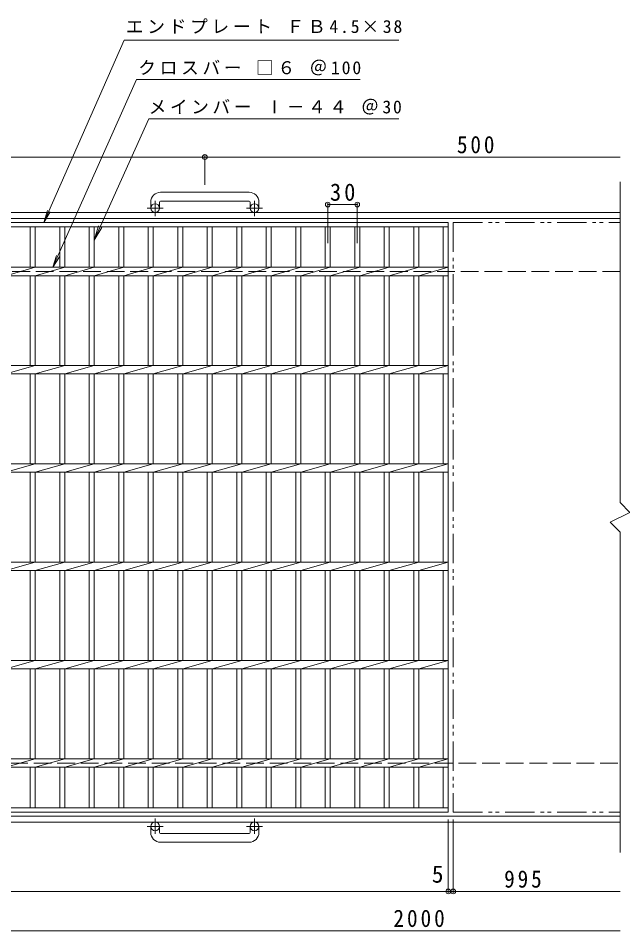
# Model space of a CAD drawing. Units: millimetres, scale not verified. Extents: x -918 to 979, y -824 to 733.
# Drawn here: x -312 to 302, y -195 to 733 of the extents above; entities that cross this region are included whole.
import ezdxf
from ezdxf.enums import TextEntityAlignment as Align

# ---------------------------------------------------------------- set-up
doc = ezdxf.new("R2010")
doc.units = ezdxf.units.MM
doc.header["$LTSCALE"] = 6
doc.header["$PDMODE"] = 32
doc.header["$PDSIZE"] = 4.8
for name, pattern in [('CHAIN1', [8, 5, -1, 1, -1]), ('DASHED3', [4, 3, -1]), ('DOUBLE_CHAIN1', [8.8, 5, -1, 0.6, -0.6, 0.6, -1])]:
    doc.linetypes.add(name, pattern=pattern)
for name, color, linetype, lineweight in [('B-1_ピット', 2, 'Continuous', 9), ('B-2_蓋', 3, 'Continuous', 9), ('B-4_寸法', 7, 'Continuous', 9)]:
    doc.layers.add(name, color=color, linetype=linetype, lineweight=lineweight)
doc.styles.add('ＭＳ ゴシック', font='')
doc.styles.get('ＭＳ ゴシック').set_extended_font_data('MS Gothic')

msp = doc.modelspace()

# ---------------------------------------------------------------- linework, layer by layer
at = {"layer": 'B-1_ピット', "linetype": 'CHAIN1'}
for p, q in [((-172.988, 532.187), (-172.988, 547.786)), ((-71.988, 532.187), (-71.988, 547.786)), ((-164.826, 540.295), (-181.232, 540.295)), ((-63.825, 540.295), (-80.232, 540.295)), ((-172.988, -80.598), (-172.988, -96.195)), ((-71.988, -80.598), (-71.988, -96.195)), ((-164.826, -88.705), (-181.232, -88.705)), ((-63.825, -88.705), (-80.232, -88.705))]:
    msp.add_line(p, q, dxfattribs=at)
at = {"layer": 'B-1_ピット'}
for p, q in [((-77.488, 556.395), (-167.488, 556.395)), ((-177.488, 546.395), (-177.488, 540.295)), ((-168.488, 546.395), (-168.488, 540.295)), ((-167.488, 547.395), (-77.488, 547.395)), ((-76.488, 546.395), (-76.488, 540.295)), ((-67.488, 546.395), (-67.488, 540.295)), ((299.764, 535.795), (-872.488, 535.795)), ((299.764, 529.795), (-872.488, 529.795)), ((-872.488, -78.204), (299.764, -78.204)), ((-872.488, -84.205), (299.764, -84.205)), ((-177.488, -94.805), (-177.488, -88.705)), ((-168.488, -94.805), (-168.488, -88.705)), ((-76.488, -94.805), (-76.488, -88.705)), ((-67.488, -94.805), (-67.488, -88.705)), ((-167.488, -95.805), (-77.488, -95.805)), ((-77.488, -104.805), (-167.488, -104.805))]:
    msp.add_line(p, q, dxfattribs=at)
at = {"layer": 'B-1_ピット', "linetype": 'DASHED3'}
for p, q in [((299.764, 475.795), (-872.488, 475.795)), ((-872.488, -24.205), (299.764, -24.205))]:
    msp.add_line(p, q, dxfattribs=at)
at = {"layer": 'B-1_ピット'}
for centre in [(-172.988, 540.295), (-71.988, 540.295), (-172.988, -88.705), (-71.988, -88.705)]:
    msp.add_circle(centre, 4.5, dxfattribs=at)
for centre, radius, start, end in [((-167.488, 546.395), 10, 90, 180), ((-77.488, 546.395), 10, 0, 90), ((-167.488, 546.395), 1, 90, 180), ((-77.488, 546.395), 1, 0, 90), ((-167.488, -94.805), 10, 180, 270), ((-167.488, -94.805), 1, 180, 270), ((-77.488, -94.805), 10, 270, 0), ((-77.488, -94.805), 1, 270, 0)]:
    msp.add_arc(centre, radius, start, end, dxfattribs=at)
at = {"layer": 'B-2_蓋'}
for p, q in [((299.764, 240.795), (299.764, 566.845)), ((-869.988, 525.795), (125.012, 525.795)), ((-869.988, 521.296), (125.012, 521.296)), ((-299.988, 521.296), (-299.988, 480.035)), ((-294.988, 521.296), (-294.988, 480.035)), ((-269.988, 521.296), (-269.988, 480.035)), ((-264.988, 521.296), (-264.988, 480.035)), ((-239.988, 521.296), (-239.988, 480.035)), ((-234.988, 521.296), (-234.988, 480.035)), ((-209.988, 521.296), (-209.988, 480.035)), ((-204.988, 521.296), (-204.988, 480.035)), ((-179.988, 521.296), (-179.988, 480.035)), ((-174.988, 521.296), (-174.988, 480.035)), ((-149.988, 521.296), (-149.988, 480.035)), ((-144.988, 521.296), (-144.988, 480.035)), ((-119.988, 521.296), (-119.988, 480.035)), ((-114.988, 521.296), (-114.988, 480.035)), ((-89.988, 521.296), (-89.988, 480.035)), ((-84.988, 521.296), (-84.988, 480.035)), ((-59.988, 521.296), (-59.988, 480.035)), ((-54.988, 521.296), (-54.988, 480.035)), ((-29.988, 521.296), (-29.988, 480.035)), ((-24.988, 521.296), (-24.988, 480.035)), ((0.012, 521.296), (0.012, 480.035)), ((5.012, 521.296), (5.012, 480.035)), ((30.013, 521.296), (30.013, 480.035)), ((35.012, 521.296), (35.012, 480.035)), ((60.012, 521.296), (60.012, 480.035)), ((65.012, 521.296), (65.012, 480.035)), ((90.012, 521.296), (90.012, 480.035)), ((95.012, 521.296), (95.012, 480.035)), ((120.012, 521.296), (120.012, 480.035)), ((125.012, 525.795), (125.012, -74.205)), ((-869.988, 480.035), (125.012, 480.035)), ((-294.988, 480.035), (-324.988, 471.555)), ((-264.988, 480.035), (-294.988, 471.555)), ((-234.988, 480.035), (-264.988, 471.555)), ((-204.988, 480.035), (-234.988, 471.555)), ((-174.988, 480.035), (-204.988, 471.555)), ((-144.988, 480.035), (-174.988, 471.555)), ((-114.988, 480.035), (-144.988, 471.555)), ((-84.988, 480.035), (-114.988, 471.555)), ((-54.988, 480.035), (-84.988, 471.555)), ((-24.988, 480.035), (-54.988, 471.555)), ((5.012, 480.035), (-24.988, 471.555)), ((35.012, 480.035), (5.012, 471.555)), ((65.012, 480.035), (35.012, 471.555)), ((95.012, 480.035), (65.012, 471.555)), ((125.012, 480.035), (95.012, 471.555)), ((-869.988, 471.555), (125.012, 471.555)), ((-299.988, 471.555), (-299.988, 380.035)), ((-294.988, 471.555), (-294.988, 380.035)), ((-269.988, 471.555), (-269.988, 380.035)), ((-264.988, 471.555), (-264.988, 380.035)), ((-239.988, 471.555), (-239.988, 380.035)), ((-234.988, 471.555), (-234.988, 380.035)), ((-209.988, 471.555), (-209.988, 380.035)), ((-204.988, 471.555), (-204.988, 380.035)), ((-179.988, 471.555), (-179.988, 380.035)), ((-174.988, 471.555), (-174.988, 380.035)), ((-149.988, 471.555), (-149.988, 380.035)), ((-144.988, 471.555), (-144.988, 380.035)), ((-119.988, 471.555), (-119.988, 380.035)), ((-114.988, 471.555), (-114.988, 380.035)), ((-89.988, 471.555), (-89.988, 380.035)), ((-84.988, 471.555), (-84.988, 380.035)), ((-59.988, 471.555), (-59.988, 380.035)), ((-54.988, 471.555), (-54.988, 380.035)), ((-29.988, 471.555), (-29.988, 380.035)), ((-24.988, 471.555), (-24.988, 380.035)), ((0.012, 471.555), (0.012, 380.035)), ((5.012, 471.555), (5.012, 380.035)), ((30.013, 471.555), (30.013, 380.035)), ((35.012, 471.555), (35.012, 380.035)), ((60.012, 471.555), (60.012, 380.035)), ((65.012, 471.555), (65.012, 380.035)), ((90.012, 471.555), (90.012, 380.035)), ((95.012, 471.555), (95.012, 380.035)), ((120.012, 471.555), (120.012, 380.035)), ((-869.988, 380.035), (125.012, 380.035)), ((-869.988, 371.555), (125.012, 371.555)), ((-294.988, 380.035), (-324.988, 371.555)), ((-299.988, 371.555), (-299.988, 280.035)), ((-264.988, 380.035), (-294.988, 371.555)), ((-294.988, 371.555), (-294.988, 280.035)), ((-269.988, 371.555), (-269.988, 280.035)), ((-234.988, 380.035), (-264.988, 371.555)), ((-264.988, 371.555), (-264.988, 280.035)), ((-239.988, 371.555), (-239.988, 280.035)), ((-204.988, 380.035), (-234.988, 371.555)), ((-234.988, 371.555), (-234.988, 280.035)), ((-209.988, 371.555), (-209.988, 280.035)), ((-174.988, 380.035), (-204.988, 371.555)), ((-204.988, 371.555), (-204.988, 280.035)), ((-179.988, 371.555), (-179.988, 280.035)), ((-144.988, 380.035), (-174.988, 371.555)), ((-174.988, 371.555), (-174.988, 280.035)), ((-149.988, 371.555), (-149.988, 280.035)), ((-114.988, 380.035), (-144.988, 371.555)), ((-144.988, 371.555), (-144.988, 280.035)), ((-119.988, 371.555), (-119.988, 280.035)), ((-84.988, 380.035), (-114.988, 371.555)), ((-114.988, 371.555), (-114.988, 280.035)), ((-89.988, 371.555), (-89.988, 280.035)), ((-54.988, 380.035), (-84.988, 371.555)), ((-84.988, 371.555), (-84.988, 280.035)), ((-59.988, 371.555), (-59.988, 280.035)), ((-24.988, 380.035), (-54.988, 371.555)), ((-54.988, 371.555), (-54.988, 280.035)), ((-29.988, 371.555), (-29.988, 280.035)), ((5.012, 380.035), (-24.988, 371.555)), ((-24.988, 371.555), (-24.988, 280.035)), ((0.012, 371.555), (0.012, 280.035)), ((35.012, 380.035), (5.012, 371.555)), ((5.012, 371.555), (5.012, 280.035)), ((30.013, 371.555), (30.013, 280.035)), ((65.012, 380.035), (35.012, 371.555)), ((35.012, 371.555), (35.012, 280.035)), ((60.012, 371.555), (60.012, 280.035)), ((95.012, 380.035), (65.012, 371.555)), ((65.012, 371.555), (65.012, 280.035)), ((90.012, 371.555), (90.012, 280.035)), ((125.012, 380.035), (95.012, 371.555)), ((95.012, 371.555), (95.012, 280.035)), ((120.012, 371.555), (120.012, 280.035)), ((-869.988, 280.035), (125.012, 280.035)), ((-294.988, 280.035), (-324.988, 271.555)), ((-264.988, 280.035), (-294.988, 271.555)), ((-234.988, 280.035), (-264.988, 271.555)), ((-204.988, 280.035), (-234.988, 271.555)), ((-174.988, 280.035), (-204.988, 271.555)), ((-144.988, 280.035), (-174.988, 271.555)), ((-114.988, 280.035), (-144.988, 271.555)), ((-84.988, 280.035), (-114.988, 271.555)), ((-54.988, 280.035), (-84.988, 271.555)), ((-24.988, 280.035), (-54.988, 271.555)), ((5.012, 280.035), (-24.988, 271.555)), ((35.012, 280.035), (5.012, 271.555)), ((65.012, 280.035), (35.012, 271.555)), ((95.012, 280.035), (65.012, 271.555)), ((125.012, 280.035), (95.012, 271.555)), ((-869.988, 271.555), (125.012, 271.555)), ((-299.988, 271.555), (-299.988, 180.035)), ((-294.988, 271.555), (-294.988, 180.035)), ((-269.988, 271.555), (-269.988, 180.035)), ((-264.988, 271.555), (-264.988, 180.035)), ((-239.988, 271.555), (-239.988, 180.035)), ((-234.988, 271.555), (-234.988, 180.035)), ((-209.988, 271.555), (-209.988, 180.035)), ((-204.988, 271.555), (-204.988, 180.035)), ((-179.988, 271.555), (-179.988, 180.035)), ((-174.988, 271.555), (-174.988, 180.035)), ((-149.988, 271.555), (-149.988, 180.035)), ((-144.988, 271.555), (-144.988, 180.035)), ((-119.988, 271.555), (-119.988, 180.035)), ((-114.988, 271.555), (-114.988, 180.035)), ((-89.988, 271.555), (-89.988, 180.035)), ((-84.988, 271.555), (-84.988, 180.035)), ((-59.988, 271.555), (-59.988, 180.035)), ((-54.988, 271.555), (-54.988, 180.035)), ((-29.988, 271.555), (-29.988, 180.035)), ((-24.988, 271.555), (-24.988, 180.035)), ((0.012, 271.555), (0.012, 180.035)), ((5.012, 271.555), (5.012, 180.035)), ((30.013, 271.555), (30.013, 180.035)), ((35.012, 271.555), (35.012, 180.035)), ((60.012, 271.555), (60.012, 180.035)), ((65.012, 271.555), (65.012, 180.035)), ((90.012, 271.555), (90.012, 180.035)), ((95.012, 271.555), (95.012, 180.035)), ((120.012, 271.555), (120.012, 180.035)), ((299.764, -115.254), (299.764, 210.795)), ((-869.988, 180.035), (125.012, 180.035)), ((-294.988, 180.035), (-324.988, 171.555)), ((-264.988, 180.035), (-294.988, 171.555)), ((-234.988, 180.035), (-264.988, 171.555)), ((-204.988, 180.035), (-234.988, 171.555)), ((-174.988, 180.035), (-204.988, 171.555)), ((-144.988, 180.035), (-174.988, 171.555)), ((-114.988, 180.035), (-144.988, 171.555)), ((-84.988, 180.035), (-114.988, 171.555)), ((-54.988, 180.035), (-84.988, 171.555)), ((-24.988, 180.035), (-54.988, 171.555)), ((5.012, 180.035), (-24.988, 171.555)), ((35.012, 180.035), (5.012, 171.555)), ((65.012, 180.035), (35.012, 171.555)), ((95.012, 180.035), (65.012, 171.555)), ((125.012, 180.035), (95.012, 171.555)), ((-869.988, 171.555), (125.012, 171.555)), ((-299.988, 171.555), (-299.988, 80.035)), ((-294.988, 171.555), (-294.988, 80.035)), ((-269.988, 171.555), (-269.988, 80.035)), ((-264.988, 171.555), (-264.988, 80.035)), ((-239.988, 171.555), (-239.988, 80.035)), ((-234.988, 171.555), (-234.988, 80.035)), ((-209.988, 171.555), (-209.988, 80.035)), ((-204.988, 171.555), (-204.988, 80.035)), ((-179.988, 171.555), (-179.988, 80.035)), ((-174.988, 171.555), (-174.988, 80.035)), ((-149.988, 171.555), (-149.988, 80.035)), ((-144.988, 171.555), (-144.988, 80.035)), ((-119.988, 171.555), (-119.988, 80.035)), ((-114.988, 171.555), (-114.988, 80.035)), ((-89.988, 171.555), (-89.988, 80.035)), ((-84.988, 171.555), (-84.988, 80.035)), ((-59.988, 171.555), (-59.988, 80.035)), ((-54.988, 171.555), (-54.988, 80.035)), ((-29.988, 171.555), (-29.988, 80.035)), ((-24.988, 171.555), (-24.988, 80.035)), ((0.012, 171.555), (0.012, 80.035)), ((5.012, 171.555), (5.012, 80.035)), ((30.013, 171.555), (30.013, 80.035)), ((35.012, 171.555), (35.012, 80.035)), ((60.012, 171.555), (60.012, 80.035)), ((65.012, 171.555), (65.012, 80.035)), ((90.012, 171.555), (90.012, 80.035)), ((95.012, 171.555), (95.012, 80.035)), ((120.012, 171.555), (120.012, 80.035)), ((-869.988, 80.035), (125.012, 80.035)), ((-294.988, 80.035), (-324.988, 71.555)), ((-264.988, 80.035), (-294.988, 71.555)), ((-234.988, 80.035), (-264.988, 71.555)), ((-204.988, 80.035), (-234.988, 71.555)), ((-174.988, 80.035), (-204.988, 71.555)), ((-144.988, 80.035), (-174.988, 71.555)), ((-114.988, 80.035), (-144.988, 71.555)), ((-84.988, 80.035), (-114.988, 71.555)), ((-54.988, 80.035), (-84.988, 71.555)), ((-24.988, 80.035), (-54.988, 71.555)), ((5.012, 80.035), (-24.988, 71.555)), ((35.012, 80.035), (5.012, 71.555)), ((65.012, 80.035), (35.012, 71.555)), ((95.012, 80.035), (65.012, 71.555)), ((125.012, 80.035), (95.012, 71.555)), ((-869.988, 71.555), (125.012, 71.555)), ((-299.988, 71.555), (-299.988, -19.964)), ((-294.988, 71.555), (-294.988, -19.964)), ((-269.988, 71.555), (-269.988, -19.964)), ((-264.988, 71.555), (-264.988, -19.964)), ((-239.988, 71.555), (-239.988, -19.964)), ((-234.988, 71.555), (-234.988, -19.964)), ((-209.988, 71.555), (-209.988, -19.964)), ((-204.988, 71.555), (-204.988, -19.964)), ((-179.988, 71.555), (-179.988, -19.964)), ((-174.988, 71.555), (-174.988, -19.964)), ((-149.988, 71.555), (-149.988, -19.964)), ((-144.988, 71.555), (-144.988, -19.964)), ((-119.988, 71.555), (-119.988, -19.964)), ((-114.988, 71.555), (-114.988, -19.964)), ((-89.988, 71.555), (-89.988, -19.964)), ((-84.988, 71.555), (-84.988, -19.964)), ((-59.988, 71.555), (-59.988, -19.964)), ((-54.988, 71.555), (-54.988, -19.964)), ((-29.988, 71.555), (-29.988, -19.964)), ((-24.988, 71.555), (-24.988, -19.964)), ((0.012, 71.555), (0.012, -19.964)), ((5.012, 71.555), (5.012, -19.964)), ((30.013, 71.555), (30.013, -19.964)), ((35.012, 71.555), (35.012, -19.964)), ((60.012, 71.555), (60.012, -19.964)), ((65.012, 71.555), (65.012, -19.964)), ((90.012, 71.555), (90.012, -19.964)), ((95.012, 71.555), (95.012, -19.964)), ((120.012, 71.555), (120.012, -19.964)), ((-294.988, -19.964), (-324.988, -28.445)), ((-264.988, -19.964), (-294.988, -28.445)), ((-234.988, -19.964), (-264.988, -28.445)), ((-204.988, -19.964), (-234.988, -28.445)), ((-174.988, -19.964), (-204.988, -28.445)), ((-144.988, -19.964), (-174.988, -28.445)), ((-114.988, -19.964), (-144.988, -28.445)), ((-84.988, -19.964), (-114.988, -28.445)), ((-54.988, -19.964), (-84.988, -28.445)), ((-24.988, -19.964), (-54.988, -28.445)), ((5.012, -19.964), (-24.988, -28.445)), ((35.012, -19.964), (5.012, -28.445)), ((65.012, -19.964), (35.012, -28.445)), ((95.012, -19.964), (65.012, -28.445)), ((-869.988, -28.445), (125.012, -28.445)), ((-299.988, -28.445), (-299.988, -69.705)), ((-294.988, -28.445), (-294.988, -69.705)), ((-269.988, -28.445), (-269.988, -69.705)), ((-264.988, -28.445), (-264.988, -69.705)), ((-239.988, -28.445), (-239.988, -69.705)), ((-234.988, -28.445), (-234.988, -69.705)), ((-209.988, -28.445), (-209.988, -69.705)), ((-204.988, -28.445), (-204.988, -69.705)), ((-179.988, -28.445), (-179.988, -69.705)), ((-174.988, -28.445), (-174.988, -69.705)), ((-149.988, -28.445), (-149.988, -69.705)), ((-144.988, -28.445), (-144.988, -69.705)), ((-119.988, -28.445), (-119.988, -69.705)), ((-114.988, -28.445), (-114.988, -69.705)), ((-89.988, -28.445), (-89.988, -69.705)), ((-84.988, -28.445), (-84.988, -69.705)), ((-59.988, -28.445), (-59.988, -69.705)), ((-54.988, -28.445), (-54.988, -69.705)), ((-29.988, -28.445), (-29.988, -69.705)), ((-24.988, -28.445), (-24.988, -69.705)), ((0.012, -28.445), (0.012, -69.705)), ((5.012, -28.445), (5.012, -69.705)), ((30.013, -28.445), (30.013, -69.705)), ((35.012, -28.445), (35.012, -69.705)), ((60.012, -28.445), (60.012, -69.705)), ((65.012, -28.445), (65.012, -69.705)), ((90.012, -28.445), (90.012, -69.705)), ((95.012, -28.445), (95.012, -69.705)), ((120.012, -28.445), (120.012, -69.705)), ((125.012, -69.705), (-869.988, -69.705)), ((125.012, -74.205), (-869.988, -74.205))]:
    msp.add_line(p, q, dxfattribs=at)
at = {"layer": 'B-2_蓋', "linetype": 'DOUBLE_CHAIN1'}
for p, q in [((130.012, 525.795), (130.012, -74.205)), ((130.012, 525.795), (299.764, 525.795)), ((130.012, -74.205), (299.764, -74.205))]:
    msp.add_line(p, q, dxfattribs=at)
at = {"layer": 'B-2_蓋'}
for points in [[(299.764, 210.795), (289.764, 220.795), (309.764, 230.795), (299.764, 240.795)], [(-869.988, -19.964), (125.012, -19.964), (95.012, -28.445)]]:
    msp.add_lwpolyline(points, dxfattribs=at)
at = {"layer": 'B-4_寸法'}
for p, q in [((-286.068, 525.795), (-204.604, 710.991)), ((-204.604, 710.991), (74.88, 710.991)), ((-234.988, 507.816), (-179.558, 630.99)), ((-179.558, 630.99), (74.88, 630.99)), ((-622.488, 592.258), (-122.488, 592.258)), ((-122.488, 563.895), (-122.488, 593.758)), ((-122.488, 592.258), (299.764, 592.258)), ((2.512, 504.704), (2.512, 545.383)), ((2.512, 543.883), (32.512, 543.883)), ((32.512, 504.704), (32.512, 545.383)), ((-286.068, 525.795), (-282.572, 537.796)), ((-286.068, 525.795), (-279.585, 536.482)), ((-234.988, 507.816), (-230.671, 522.181)), ((-234.988, 507.816), (-227.1, 520.574)), ((-276.899, 480.035), (-273.352, 492.021)), ((-276.899, 480.035), (-270.37, 490.694)), ((125.012, -81.705), (125.012, -156.306)), ((130.012, -81.705), (130.012, -156.306)), ((-917.505, -154.806), (125.012, -154.806)), ((125.012, -154.806), (130.012, -154.806)), ((130.012, -154.806), (299.764, -154.806)), ((-872.488, -194.806), (299.764, -194.806))]:
    msp.add_line(p, q, dxfattribs=at)
msp.add_lwpolyline([(-276.899, 480.035), (-191.935, 670.991), (35.566, 670.991)], dxfattribs=at)
for p in [(-122.488, 592.258), (2.512, 543.883), (32.512, 543.883), (125.012, -154.806), (130.012, -154.806)]:
    msp.add_point(p, dxfattribs=at)

# ---------------------------------------------------------------- texts
at = {"layer": 'B-4_寸法', "color": 2, "style": 'ＭＳ ゴシック'}
msp.add_text('5', height=17.6, dxfattribs=at).set_placement((108.267, -151.206), align=Align.BOTTOM_LEFT)
at = {"layer": 'B-4_寸法', "char_height": 13.2, "attachment_point": 7, "style": 'ＭＳ ゴシック'}
for s, insert in [('\\T1.21;エンドプレート\\~ＦＢ4.5×38', (-202.821, 717.668)), ('\\T1.21;クロスバー\\~□６\\~＠100', (-190.213, 675.265)), ('\\T1.2;メインバー\\~Ⅰ－４４\\~＠30', (-179.558, 635.411))]:
    msp.add_mtext(s, dxfattribs=dict(at, insert=insert))
at = {"layer": 'B-4_寸法', "color": 2, "char_height": 17.6, "attachment_point": 7, "style": 'ＭＳ ゴシック'}
for s, insert in [('\\T1.27;\\W0.9;500', (133.85, 595.858)), ('\\T1.27;\\W0.95;30', (4.762, 547.483)), ('\\T1.27;\\W0.9;995', (181.888, -151.206)), ('\\T1.28;\\W0.9;2000', (69.291, -191.206))]:
    msp.add_mtext(s, dxfattribs=dict(at, insert=insert))

doc.saveas('drawing.dxf')
